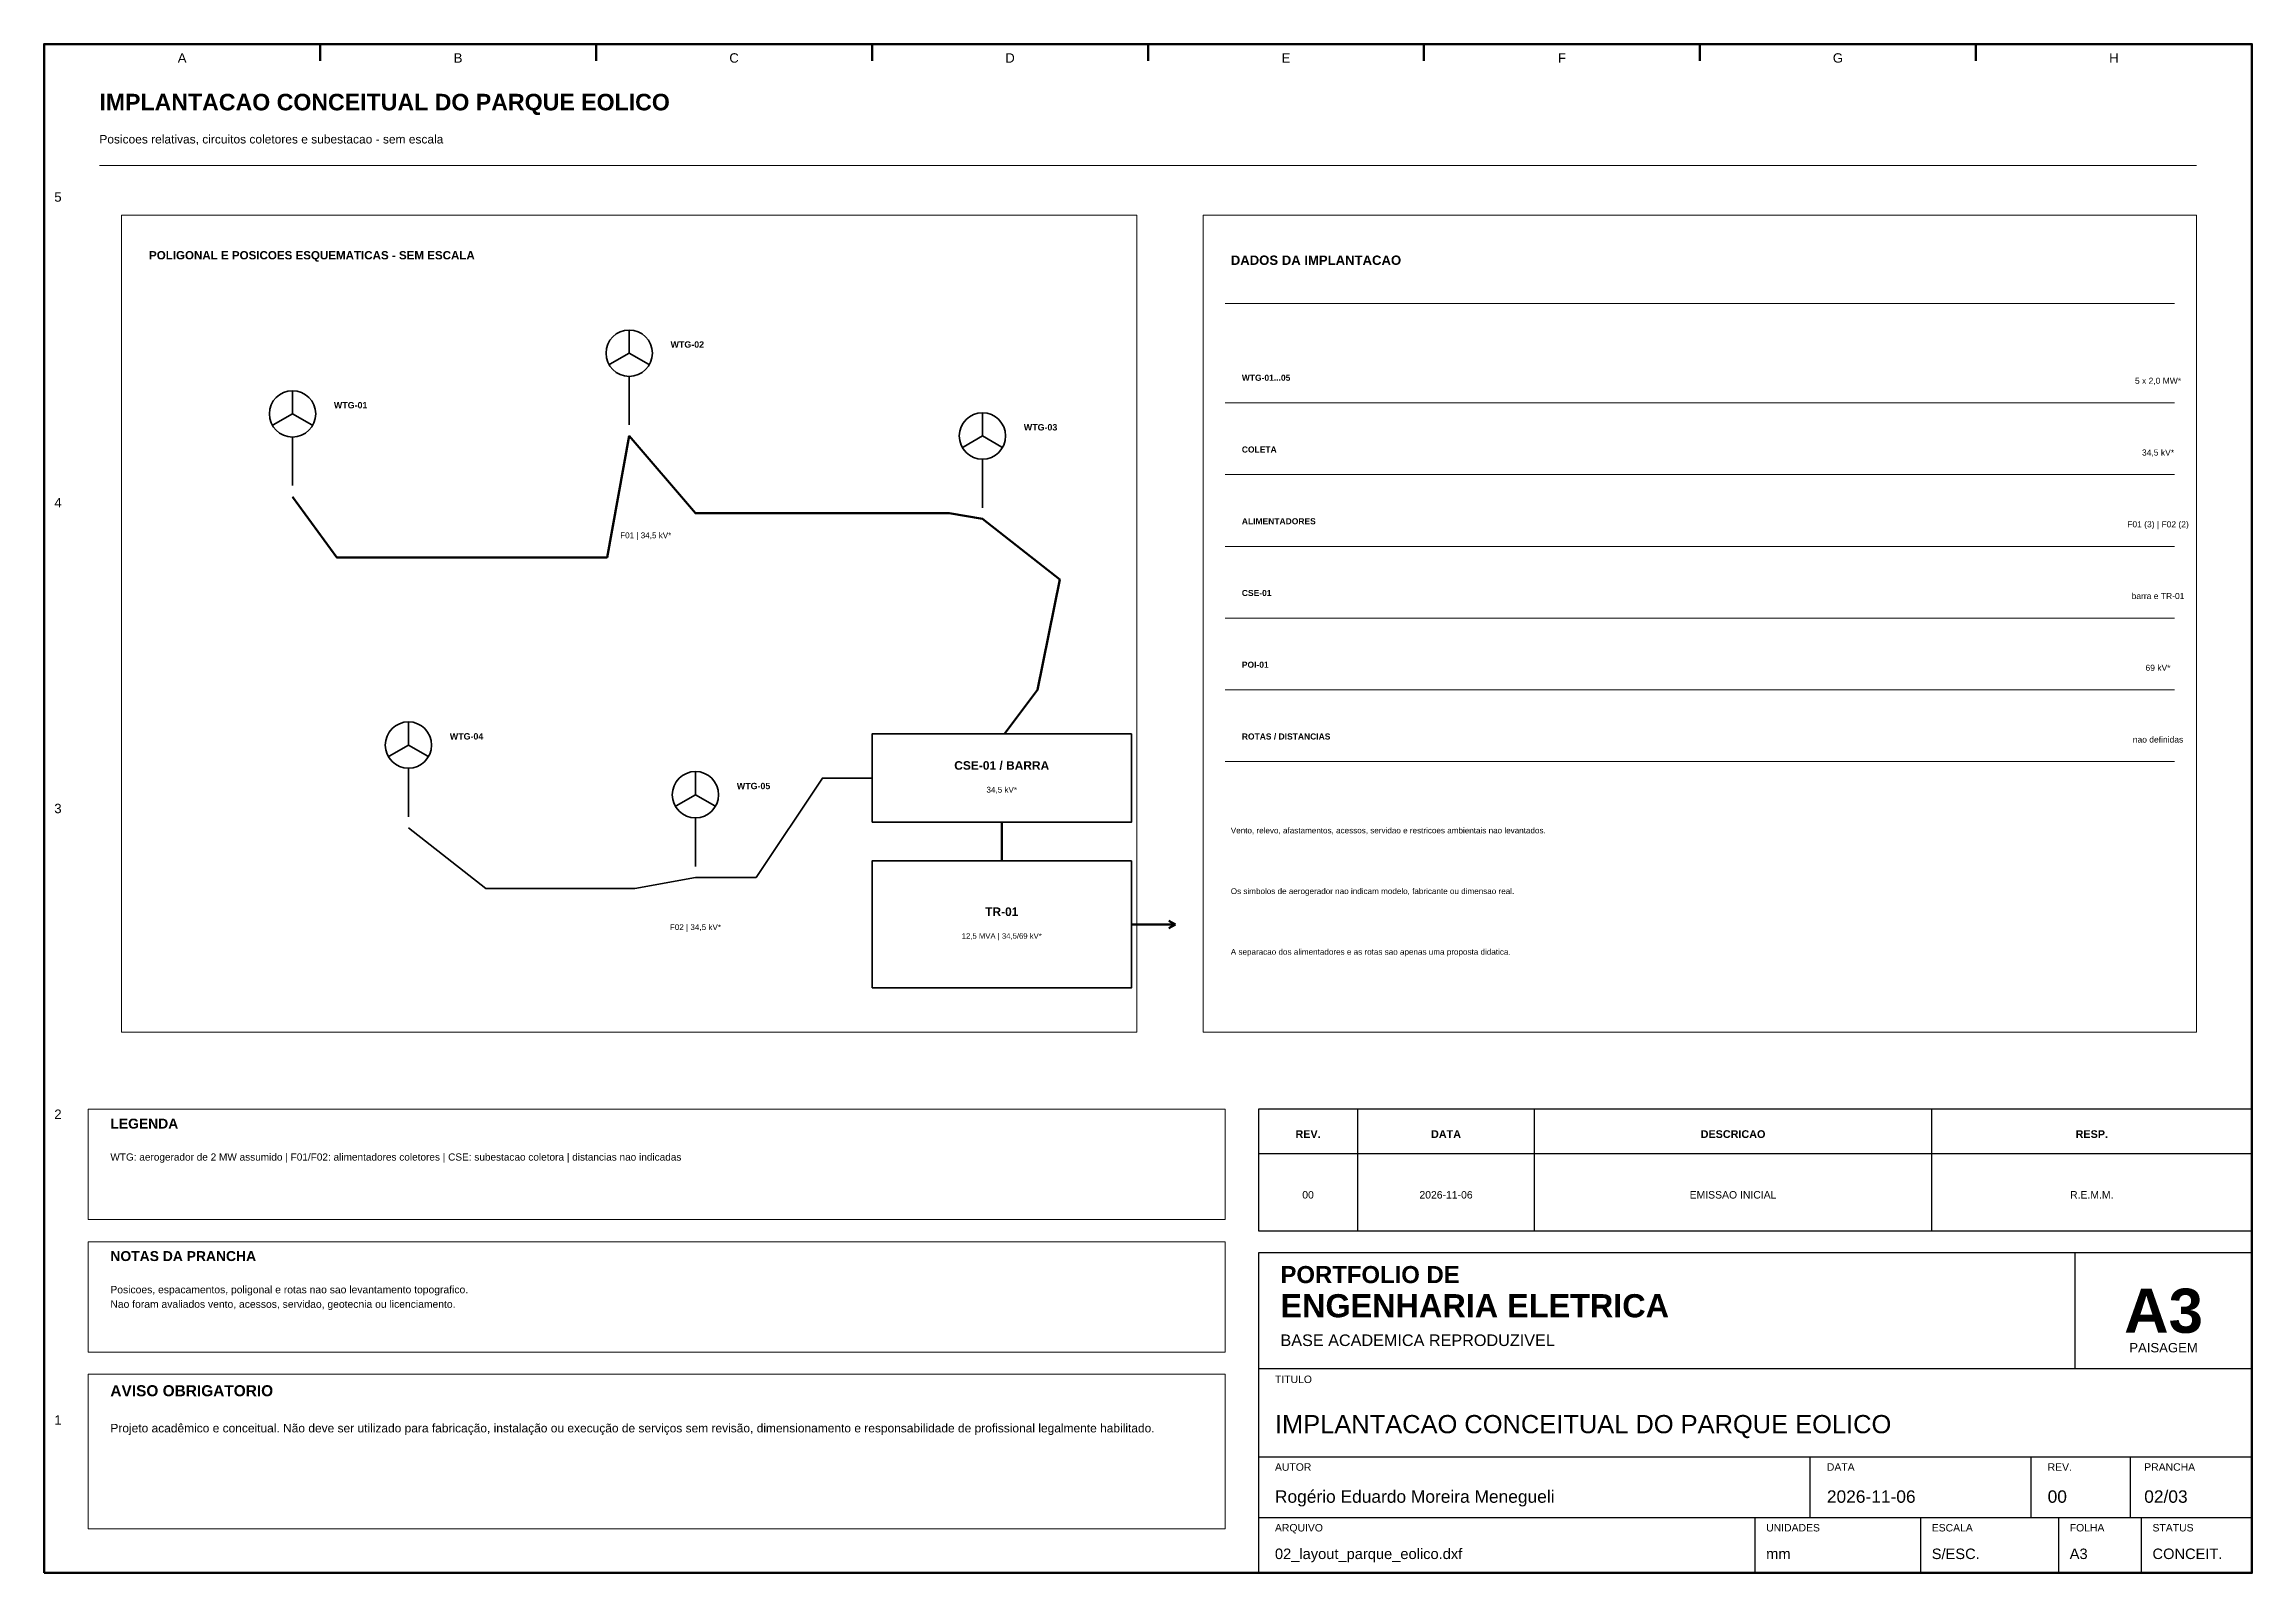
# Model space of a CAD drawing. Header units: millimetres. Extents: x 10 to 410, y 10 to 287.
import ezdxf
from ezdxf.enums import TextEntityAlignment as Align

# ---------------------------------------------------------------- set-up
doc = ezdxf.new("R2010")
doc.units = ezdxf.units.MM
for name, color, linetype, lineweight in [('00_MOLDURA', 7, 'CONTINUOUS', 50), ('01_CARIMBO', 7, 'CONTINUOUS', 25), ('02_TEXTO', 7, 'CONTINUOUS', 18), ('03_COTAS', 4, 'CONTINUOUS', 18), ('04_EQUIPAMENTOS', 2, 'CONTINUOUS', 35), ('05_POTENCIA', 1, 'CONTINUOUS', 50), ('08_CABOS', 30, 'CONTINUOUS', 35), ('11_ARQUITETURA', 9, 'CONTINUOUS', 18), ('12_LEGENDA', 7, 'CONTINUOUS', 18), ('13_NOTAS', 7, 'CONTINUOUS', 18)]:
    doc.layers.add(name, color=color, linetype=linetype, lineweight=lineweight)
doc.styles.add('PORTFOLIO_TEXTO', font='arial.ttf')
doc.styles.add('PORTFOLIO_TITULO', font='arialbd.ttf', dxfattribs={"width": 0.92})

# ---------------------------------------------------------------- blocks, each defined once
blk = doc.blocks.new('CARIMBO_A3')
at = {"layer": '01_CARIMBO'}
for p, q in [((148, 37), (148, 58)), ((0, 37), (180, 37)), ((0, 21), (180, 21)), ((100, 10), (100, 21)), ((140, 10), (140, 21)), ((158, 10), (158, 21)), ((0, 10), (180, 10)), ((90, 0), (90, 10)), ((120, 0), (120, 10)), ((145, 0), (145, 10)), ((160, 0), (160, 10))]:
    blk.add_line(p, q, dxfattribs=at)
blk.add_lwpolyline([(0, 0), (180, 0), (180, 58), (0, 58)], close=True, dxfattribs=at)
at = {"layer": '01_CARIMBO', "style": 'PORTFOLIO_TEXTO'}
for s, p in [('TITULO', (3, 34.4)), ('AUTOR', (3, 18.5)), ('DATA', (103, 18.5)), ('REV.', (143, 18.5)), ('PRANCHA', (160.5, 18.5)), ('ARQUIVO', (3, 7.5)), ('UNIDADES', (92, 7.5)), ('ESCALA', (122, 7.5)), ('FOLHA', (147, 7.5)), ('STATUS', (162, 7.5))]:
    blk.add_text(s, height=1.35, dxfattribs=at).set_placement(p)
at = {"layer": '02_TEXTO'}
for s, height, style, p in [('PORTFOLIO DE', 3.1, 'PORTFOLIO_TITULO', (4, 52.5)), ('ENGENHARIA ELETRICA', 4.2, 'PORTFOLIO_TITULO', (4, 46.3)), ('BASE ACADEMICA REPRODUZIVEL', 2.1, 'PORTFOLIO_TEXTO', (4, 41.1))]:
    blk.add_text(s, height=height, dxfattribs=dict(at, style=style)).set_placement(p)
for s, height, style, p in [('A3', 8, 'PORTFOLIO_TITULO', (164, 47.5)), ('PAISAGEM', 1.7, 'PORTFOLIO_TEXTO', (164, 40.8))]:
    blk.add_text(s, height=height, dxfattribs=dict(at, style=style)).set_placement(p, align=Align.MIDDLE_CENTER)
at = {"layer": '02_TEXTO', "style": 'PORTFOLIO_TEXTO'}
for tag, p, height in [('TITULO', (3, 25.3), 3.3), ('AUTOR', (3, 12.7), 2.25), ('DATA', (103, 12.7), 2.25), ('REVISAO', (143, 12.7), 2.25), ('PRANCHA', (160.5, 12.7), 2.25), ('ARQUIVO', (3, 2.5), 1.9), ('UNIDADES', (92, 2.5), 1.9), ('ESCALA', (122, 2.5), 1.9), ('FOLHA', (147, 2.5), 1.9), ('STATUS', (162, 2.5), 1.9)]:
    blk.add_attdef(tag, p, '', height=height, dxfattribs=at)

msp = doc.modelspace()

# ---------------------------------------------------------------- linework, layer by layer
at = {"layer": '00_MOLDURA'}
for p, q in [((60, 287), (60, 284)), ((110, 287), (110, 284)), ((160, 287), (160, 284)), ((210, 287), (210, 284)), ((260, 287), (260, 284)), ((310, 287), (310, 284)), ((360, 287), (360, 284))]:
    msp.add_line(p, q, dxfattribs=at)
msp.add_lwpolyline([(10, 10), (410, 10), (410, 287), (10, 287)], close=True, dxfattribs=at)
at = {"layer": '01_CARIMBO'}
for p, q in [((248, 72), (248, 94)), ((280, 72), (280, 94)), ((352, 72), (352, 94)), ((230, 86), (410, 86))]:
    msp.add_line(p, q, dxfattribs=at)
msp.add_lwpolyline([(230, 72), (410, 72), (410, 94), (230, 94)], close=True, dxfattribs=at)
at = {"layer": '03_COTAS'}
for p, q in [((20, 265), (400, 265)), ((224, 222), (396, 222)), ((224, 209), (396, 209)), ((224, 196), (396, 196)), ((224, 183), (396, 183)), ((224, 170), (396, 170)), ((224, 157), (396, 157))]:
    msp.add_line(p, q, dxfattribs=at)
at = {"layer": '04_EQUIPAMENTOS'}
for p, q in [((116, 231), (116, 235)), ((116, 231), (112.5, 229)), ((116, 231), (119.5, 229)), ((55, 220), (55, 224)), ((116, 226.8), (116, 218)), ((55, 220), (51.5, 218)), ((55, 220), (58.5, 218)), ((180, 216), (180, 220)), ((180, 216), (176.5, 214)), ((180, 216), (183.5, 214)), ((55, 215.8), (55, 207)), ((180, 211.8), (180, 203)), ((76, 160), (76, 164)), ((76, 160), (72.5, 158)), ((76, 160), (79.5, 158)), ((76, 155.8), (76, 147)), ((128, 151), (128, 155)), ((128, 151), (124.5, 149)), ((128, 151), (131.5, 149)), ((128, 146.8), (128, 138))]:
    msp.add_line(p, q, dxfattribs=at)
for points in [[(160, 146), (207, 146), (207, 162), (160, 162)], [(160, 116), (207, 116), (207, 139), (160, 139)]]:
    msp.add_lwpolyline(points, close=True, dxfattribs=at)
for centre in [(116, 231), (55, 220), (180, 216), (76, 160), (128, 151)]:
    msp.add_circle(centre, 4.2, dxfattribs=at)
at = {"layer": '05_POTENCIA'}
for p, q in [((183.5, 146), (183.5, 139)), ((213.8, 128.16), (215, 127.5)), ((207, 127.5), (215, 127.5)), ((213.8, 126.84), (215, 127.5))]:
    msp.add_line(p, q, dxfattribs=at)
for points in [[(55, 205), (63, 194), (112, 194), (116, 216)], [(116, 216), (128, 202), (174, 202), (180, 201)], [(180, 201), (194, 190), (190, 170), (184, 162)]]:
    msp.add_lwpolyline(points, dxfattribs=at)
at = {"layer": '08_CABOS'}
for points in [[(128, 136), (139, 136), (151, 154), (160, 154)], [(76, 145), (90, 134), (117, 134), (128, 136)]]:
    msp.add_lwpolyline(points, dxfattribs=at)
at = {"layer": '11_ARQUITETURA'}
msp.add_lwpolyline([(24, 108), (208, 108), (208, 256), (24, 256)], close=True, dxfattribs=at)
at = {"layer": '12_LEGENDA'}
msp.add_line((224, 240), (396, 240), dxfattribs=at)
for points in [[(220, 108), (400, 108), (400, 256), (220, 256)], [(18, 74), (224, 74), (224, 94), (18, 94)]]:
    msp.add_lwpolyline(points, close=True, dxfattribs=at)
at = {"layer": '13_NOTAS'}
for points in [[(18, 50), (224, 50), (224, 70), (18, 70)], [(18, 18), (224, 18), (224, 46), (18, 46)]]:
    msp.add_lwpolyline(points, close=True, dxfattribs=at)

# ---------------------------------------------------------------- block references
at = {"layer": '01_CARIMBO'}
msp.add_blockref('CARIMBO_A3', (230, 10), dxfattribs=at).add_auto_attribs({'TITULO': 'IMPLANTACAO CONCEITUAL DO PARQUE EOLICO', 'AUTOR': 'Rogério Eduardo Moreira Menegueli', 'DATA': '2026-11-06', 'REVISAO': '00', 'PRANCHA': '02/03', 'ARQUIVO': '02_layout_parque_eolico.dxf', 'UNIDADES': 'mm', 'ESCALA': 'S/ESC.', 'FOLHA': 'A3', 'STATUS': 'CONCEIT.'})

# ---------------------------------------------------------------- texts
at = {"layer": '00_MOLDURA', "style": 'PORTFOLIO_TEXTO'}
for s, p in [('A', (35, 284.5)), ('B', (85, 284.5)), ('C', (135, 284.5)), ('D', (185, 284.5)), ('E', (235, 284.5)), ('F', (285, 284.5)), ('G', (335, 284.5)), ('H', (385, 284.5)), ('5', (12.5, 259.3)), ('4', (12.5, 203.9)), ('3', (12.5, 148.5)), ('2', (12.5, 93.1)), ('1', (12.5, 37.7))]:
    msp.add_text(s, height=1.7, dxfattribs=at).set_placement(p, align=Align.MIDDLE_CENTER)
at = {"layer": '01_CARIMBO', "style": 'PORTFOLIO_TITULO'}
for s, p in [('REV.', (239, 89.5)), ('DATA', (264, 89.5)), ('DESCRICAO', (316, 89.5)), ('RESP.', (381, 89.5))]:
    msp.add_text(s, height=1.4, dxfattribs=at).set_placement(p, align=Align.MIDDLE_CENTER)
at = {"layer": '02_TEXTO'}
for s, height, style, p in [('IMPLANTACAO CONCEITUAL DO PARQUE EOLICO', 3, 'PORTFOLIO_TITULO', (20, 275)), ('Posicoes relativas, circuitos coletores e subestacao - sem escala', 1.55, 'PORTFOLIO_TEXTO', (20, 269)), ('WTG-01...05', 1.1, 'PORTFOLIO_TITULO', (227, 226)), ('COLETA', 1.1, 'PORTFOLIO_TITULO', (227, 213)), ('ALIMENTADORES', 1.1, 'PORTFOLIO_TITULO', (227, 200)), ('CSE-01', 1.1, 'PORTFOLIO_TITULO', (227, 187)), ('POI-01', 1.1, 'PORTFOLIO_TITULO', (227, 174)), ('ROTAS / DISTANCIAS', 1.1, 'PORTFOLIO_TITULO', (227, 161))]:
    msp.add_text(s, height=height, dxfattribs=dict(at, style=style)).set_placement(p)
at = {"layer": '02_TEXTO', "style": 'PORTFOLIO_TEXTO'}
for s, height, p in [('5 x 2,0 MW*', 1.1, (393, 226)), ('34,5 kV*', 1.1, (393, 213)), ('F01 (3) | F02 (2)', 1.1, (393, 200)), ('barra e TR-01', 1.1, (393, 187)), ('69 kV*', 1.1, (393, 174)), ('nao definidas', 1.1, (393, 161)), ('34,5 kV*', 1.05, (183.5, 151.9)), ('12,5 MVA | 34,5/69 kV*', 1, (183.5, 125.4)), ('00', 1.35, (239, 78.5)), ('2026-11-06', 1.35, (264, 78.5)), ('EMISSAO INICIAL', 1.35, (316, 78.5)), ('R.E.M.M.', 1.35, (381, 78.5))]:
    msp.add_text(s, height=height, dxfattribs=at).set_placement(p, align=Align.MIDDLE_CENTER)
at = {"layer": '04_EQUIPAMENTOS', "style": 'PORTFOLIO_TITULO'}
for s, p in [('WTG-02', (123.5, 232)), ('WTG-01', (62.5, 221)), ('WTG-03', (187.5, 217)), ('WTG-04', (83.5, 161)), ('WTG-05', (135.5, 152))]:
    msp.add_text(s, height=1.15, dxfattribs=at).set_placement(p)
for s, p in [('CSE-01 / BARRA', (183.5, 156.3)), ('TR-01', (183.5, 129.8))]:
    msp.add_text(s, height=1.55, dxfattribs=at).set_placement(p, align=Align.MIDDLE_CENTER)
at = {"layer": '05_POTENCIA', "style": 'PORTFOLIO_TEXTO'}
msp.add_text('F01 | 34,5 kV*', height=1.05, dxfattribs=at).set_placement((119, 198), align=Align.MIDDLE_CENTER)
at = {"layer": '08_CABOS', "style": 'PORTFOLIO_TEXTO'}
msp.add_text('F02 | 34,5 kV*', height=1.05, dxfattribs=at).set_placement((128, 127), align=Align.MIDDLE_CENTER)
at = {"layer": '11_ARQUITETURA', "style": 'PORTFOLIO_TITULO'}
msp.add_text('POLIGONAL E POSICOES ESQUEMATICAS - SEM ESCALA', height=1.5, dxfattribs=at).set_placement((29, 248))
at = {"layer": '12_LEGENDA', "style": 'PORTFOLIO_TITULO'}
for s, height, p in [('DADOS DA IMPLANTACAO', 1.7, (225, 247)), ('LEGENDA', 1.8, (22, 90.5))]:
    msp.add_text(s, height=height, dxfattribs=at).set_placement(p)
at = {"layer": '12_LEGENDA', "insert": (22, 86), "char_height": 1.3, "width": 198, "attachment_point": 1, "line_spacing_factor": 1.18, "style": 'PORTFOLIO_TEXTO'}
msp.add_mtext('WTG: aerogerador de 2 MW assumido | F01/F02: alimentadores coletores | CSE: subestacao coletora | distancias nao indicadas', dxfattribs=at)
at = {"layer": '13_NOTAS'}
for s, height, style, p in [('Vento, relevo, afastamentos, acessos, servidao e restricoes ambientais nao levantados.', 1.05, 'PORTFOLIO_TEXTO', (225, 144)), ('Os simbolos de aerogerador nao indicam modelo, fabricante ou dimensao real.', 1.05, 'PORTFOLIO_TEXTO', (225, 133)), ('A separacao dos alimentadores e as rotas sao apenas uma proposta didatica.', 1.05, 'PORTFOLIO_TEXTO', (225, 122)), ('NOTAS DA PRANCHA', 1.8, 'PORTFOLIO_TITULO', (22, 66.5)), ('AVISO OBRIGATORIO', 2, 'PORTFOLIO_TITULO', (22, 42))]:
    msp.add_text(s, height=height, dxfattribs=dict(at, style=style)).set_placement(p)
at = {"layer": '13_NOTAS', "width": 198, "attachment_point": 1, "line_spacing_factor": 1.18, "style": 'PORTFOLIO_TEXTO'}
for s, insert, char_height in [('Posicoes, espacamentos, poligonal e rotas nao sao levantamento topografico.\\PNao foram avaliados vento, acessos, servidao, geotecnia ou licenciamento.', (22, 62), 1.34), ('Projeto acadêmico e conceitual. Não deve ser utilizado para fabricação, instalação ou execução de serviços sem revisão, dimensionamento e responsabilidade de profissional legalmente habilitado.', (22, 37), 1.55)]:
    msp.add_mtext(s, dxfattribs=dict(at, insert=insert, char_height=char_height))

doc.saveas('drawing.dxf')
